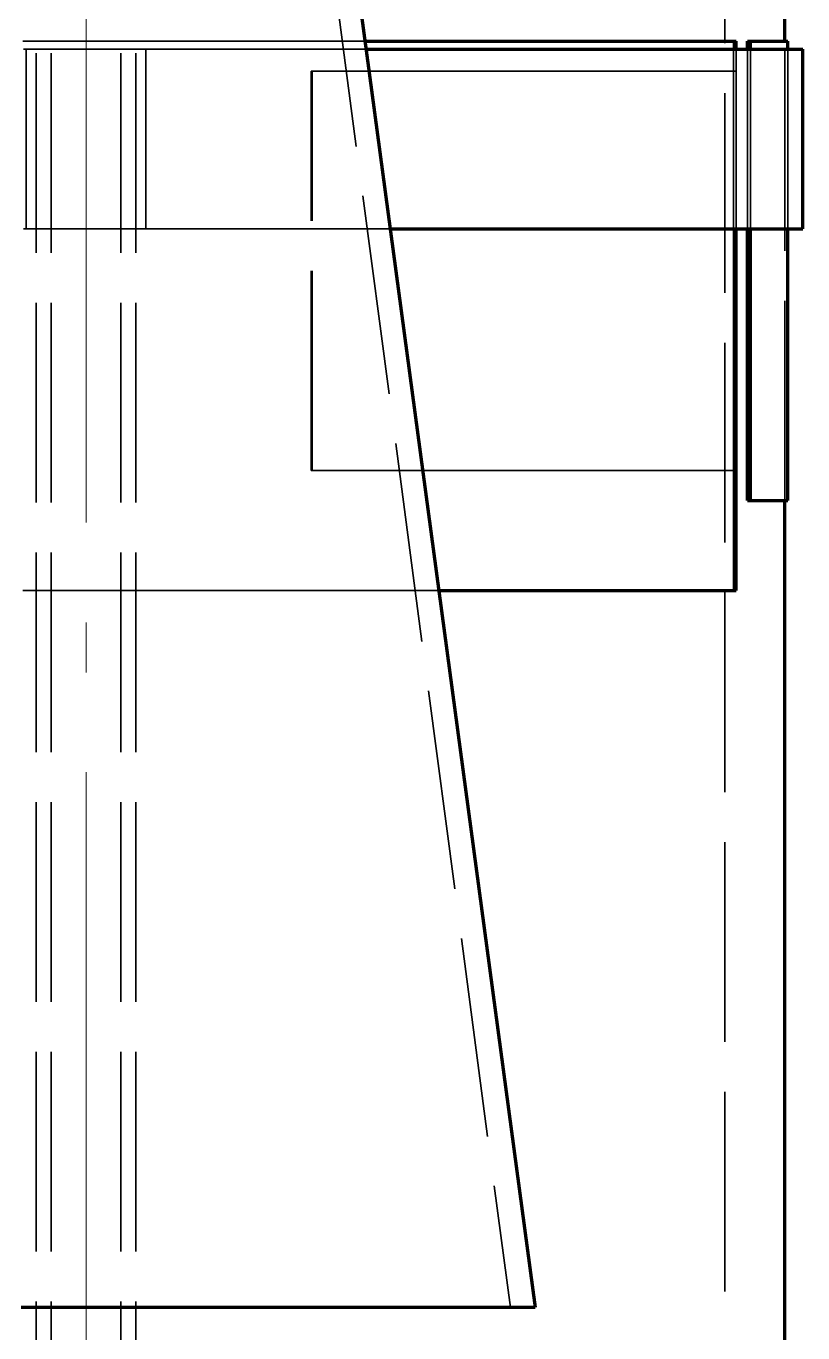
# Model space of a CAD drawing. Header units: millimetres. Extents: x 0 to 2208, y 0 to 420.
# Drawn here: x 191.93 to 207.49, y 127.17 to 153.34 of the extents above; entities that cross this region are included whole.
import ezdxf

# ---------------------------------------------------------------- set-up
doc = ezdxf.new("R2010")
doc.units = ezdxf.units.MM
doc.linetypes.add('IRAM-E-TRAZOS', pattern=[5, 4, -1])
doc.linetypes.add('IRAM-F-TRAZO-PUNTO', pattern=[20, 15, -2, 1, -2])
for name, color, linetype, lineweight in [('01-VISIBLE', 7, 'CONTINUOUS', 70), ('02-OCULTA', 4, 'IRAM-E-TRAZOS', 35), ('03-EJE', 1, 'IRAM-F-TRAZO-PUNTO', 18)]:
    doc.layers.add(name, color=color, linetype=linetype, lineweight=lineweight)

msp = doc.modelspace()

# ---------------------------------------------------------------- linework, layer by layer
at = {"layer": '01-VISIBLE'}
for p, q in [((195.262, 178.68), (202.127, 127.68)), ((207.127, 153.042), (207.127, 153.642)), ((206.154, 152.88), (206.154, 153.042)), ((206.378, 153.042), (206.435, 153.042)), ((206.378, 152.88), (206.378, 153.042)), ((206.435, 152.88), (206.435, 153.042)), ((207.187, 152.88), (207.187, 153.042)), ((207.487, 149.28), (207.487, 152.88)), ((206.154, 142.042), (206.154, 149.28)), ((206.378, 143.842), (206.378, 149.28)), ((206.435, 143.842), (206.435, 149.28)), ((207.187, 143.842), (207.187, 149.28)), ((206.378, 143.842), (206.435, 143.842)), ((207.127, 118), (207.127, 143.842))]:
    msp.add_line(p, q, dxfattribs=at)
for points in [[(198.713, 153.042), (198.813, 153.042), (198.914, 153.042), (199.015, 153.042), (199.115, 153.042), (199.216, 153.042), (199.316, 153.042), (199.417, 153.042), (199.517, 153.042), (199.618, 153.042), (199.718, 153.042), (199.819, 153.042), (199.92, 153.042), (200.02, 153.042), (200.121, 153.042), (200.221, 153.042), (200.322, 153.042), (200.422, 153.042), (200.523, 153.042), (200.623, 153.042), (200.724, 153.042), (200.825, 153.042), (200.925, 153.042), (201.026, 153.042), (201.126, 153.042), (201.227, 153.042), (201.327, 153.042), (201.428, 153.042), (201.528, 153.042), (201.629, 153.042), (201.73, 153.042), (201.83, 153.042), (201.931, 153.042), (202.031, 153.042), (202.132, 153.042), (202.232, 153.042), (202.333, 153.042), (202.433, 153.042), (202.534, 153.042), (202.635, 153.042), (202.735, 153.042), (202.836, 153.042), (202.936, 153.042), (203.037, 153.042), (203.137, 153.042), (203.238, 153.042), (203.338, 153.042), (203.439, 153.042), (203.54, 153.042), (203.64, 153.042), (203.741, 153.042), (203.841, 153.042), (203.942, 153.042), (204.042, 153.042), (204.143, 153.042), (204.243, 153.042), (204.344, 153.042), (204.445, 153.042), (204.545, 153.042), (204.646, 153.042), (204.746, 153.042), (204.847, 153.042), (204.947, 153.042), (205.048, 153.042), (205.148, 153.042), (205.249, 153.042), (205.35, 153.042), (205.45, 153.042), (205.551, 153.042), (205.651, 153.042), (205.752, 153.042), (205.852, 153.042), (205.953, 153.042), (206.053, 153.042), (206.154, 153.042)], [(198.735, 152.88), (198.835, 152.88), (198.936, 152.88), (199.036, 152.88), (199.137, 152.88), (199.238, 152.88), (199.338, 152.88), (199.439, 152.88), (199.54, 152.88), (199.64, 152.88), (199.741, 152.88), (199.841, 152.88), (199.942, 152.88), (200.043, 152.88), (200.143, 152.88), (200.244, 152.88), (200.344, 152.88), (200.445, 152.88), (200.546, 152.88), (200.646, 152.88), (200.747, 152.88), (200.847, 152.88), (200.948, 152.88), (201.049, 152.88), (201.149, 152.88), (201.25, 152.88), (201.35, 152.88), (201.451, 152.88), (201.552, 152.88), (201.652, 152.88), (201.753, 152.88), (201.853, 152.88), (201.954, 152.88), (202.055, 152.88), (202.155, 152.88), (202.256, 152.88), (202.356, 152.88), (202.457, 152.88), (202.558, 152.88), (202.658, 152.88), (202.759, 152.88), (202.859, 152.88), (202.96, 152.88), (203.061, 152.88), (203.161, 152.88), (203.262, 152.88), (203.362, 152.88), (203.463, 152.88), (203.564, 152.88), (203.664, 152.88), (203.765, 152.88), (203.865, 152.88), (203.966, 152.88), (204.067, 152.88), (204.167, 152.88), (204.268, 152.88), (204.368, 152.88), (204.469, 152.88), (204.57, 152.88), (204.67, 152.88), (204.771, 152.88), (204.871, 152.88), (204.972, 152.88), (205.073, 152.88), (205.173, 152.88), (205.274, 152.88), (205.374, 152.88), (205.475, 152.88), (205.576, 152.88), (205.676, 152.88), (205.777, 152.88), (205.877, 152.88), (205.978, 152.88), (206.079, 152.88), (206.179, 152.88), (206.28, 152.88), (206.38, 152.88), (206.481, 152.88), (206.582, 152.88), (206.682, 152.88), (206.783, 152.88), (206.883, 152.88), (206.984, 152.88), (207.085, 152.88), (207.185, 152.88), (207.286, 152.88), (207.386, 152.88), (207.487, 152.88)], [(206.435, 153.042), (206.542, 153.042), (206.65, 153.042), (206.757, 153.042), (206.865, 153.042), (206.972, 153.042), (207.08, 153.042), (207.187, 153.042)], [(199.219, 149.28), (199.32, 149.28), (199.421, 149.28), (199.522, 149.28), (199.623, 149.28), (199.723, 149.28), (199.824, 149.28), (199.925, 149.28), (200.026, 149.28), (200.127, 149.28), (200.228, 149.28), (200.328, 149.28), (200.429, 149.28), (200.53, 149.28), (200.631, 149.28), (200.732, 149.28), (200.833, 149.28), (200.933, 149.28), (201.034, 149.28), (201.135, 149.28), (201.236, 149.28), (201.337, 149.28), (201.437, 149.28), (201.538, 149.28), (201.639, 149.28), (201.74, 149.28), (201.841, 149.28), (201.942, 149.28), (202.042, 149.28), (202.143, 149.28), (202.244, 149.28), (202.345, 149.28), (202.446, 149.28), (202.547, 149.28), (202.647, 149.28), (202.748, 149.28), (202.849, 149.28), (202.95, 149.28), (203.051, 149.28), (203.152, 149.28), (203.252, 149.28), (203.353, 149.28), (203.454, 149.28), (203.555, 149.28), (203.656, 149.28), (203.756, 149.28), (203.857, 149.28), (203.958, 149.28), (204.059, 149.28), (204.16, 149.28), (204.261, 149.28), (204.361, 149.28), (204.462, 149.28), (204.563, 149.28), (204.664, 149.28), (204.765, 149.28), (204.866, 149.28), (204.966, 149.28), (205.067, 149.28), (205.168, 149.28), (205.269, 149.28), (205.37, 149.28), (205.47, 149.28), (205.571, 149.28), (205.672, 149.28), (205.773, 149.28), (205.874, 149.28), (205.975, 149.28), (206.075, 149.28), (206.176, 149.28), (206.277, 149.28), (206.378, 149.28), (206.479, 149.28), (206.58, 149.28), (206.68, 149.28), (206.781, 149.28), (206.882, 149.28), (206.983, 149.28), (207.084, 149.28), (207.185, 149.28), (207.285, 149.28), (207.386, 149.28), (207.487, 149.28)], [(206.435, 143.842), (206.542, 143.842), (206.65, 143.842), (206.757, 143.842), (206.865, 143.842), (206.972, 143.842), (207.08, 143.842), (207.187, 143.842)], [(200.194, 142.042), (200.295, 142.042), (200.396, 142.042), (200.497, 142.042), (200.598, 142.042), (200.699, 142.042), (200.8, 142.042), (200.901, 142.042), (201.002, 142.042), (201.103, 142.042), (201.204, 142.042), (201.305, 142.042), (201.406, 142.042), (201.507, 142.042), (201.608, 142.042), (201.709, 142.042), (201.81, 142.042), (201.911, 142.042), (202.012, 142.042), (202.113, 142.042), (202.214, 142.042), (202.315, 142.042), (202.416, 142.042), (202.517, 142.042), (202.618, 142.042), (202.719, 142.042), (202.82, 142.042), (202.921, 142.042), (203.022, 142.042), (203.123, 142.042), (203.224, 142.042), (203.325, 142.042), (203.426, 142.042), (203.527, 142.042), (203.628, 142.042), (203.729, 142.042), (203.83, 142.042), (203.931, 142.042), (204.033, 142.042), (204.134, 142.042), (204.235, 142.042), (204.336, 142.042), (204.437, 142.042), (204.538, 142.042), (204.639, 142.042), (204.74, 142.042), (204.841, 142.042), (204.942, 142.042), (205.043, 142.042), (205.144, 142.042), (205.245, 142.042), (205.346, 142.042), (205.447, 142.042), (205.548, 142.042), (205.649, 142.042), (205.75, 142.042), (205.851, 142.042), (205.952, 142.042), (206.053, 142.042), (206.154, 142.042)], [(193.127, 127.68), (193.027, 127.68), (192.927, 127.68), (192.827, 127.68), (192.727, 127.68), (192.627, 127.68), (192.527, 127.68), (192.427, 127.68), (192.327, 127.68), (192.227, 127.68), (192.127, 127.68), (192.027, 127.68), (191.927, 127.68), (191.827, 127.68)], [(202.127, 127.68), (202.026, 127.68), (201.925, 127.68), (201.824, 127.68), (201.723, 127.68), (201.621, 127.68), (201.52, 127.68), (201.419, 127.68), (201.318, 127.68), (201.217, 127.68), (201.116, 127.68), (201.015, 127.68), (200.914, 127.68), (200.812, 127.68), (200.711, 127.68), (200.61, 127.68), (200.509, 127.68), (200.408, 127.68), (200.307, 127.68), (200.206, 127.68), (200.105, 127.68), (200.003, 127.68), (199.902, 127.68), (199.801, 127.68), (199.7, 127.68), (199.599, 127.68), (199.498, 127.68), (199.397, 127.68), (199.296, 127.68), (199.194, 127.68), (199.093, 127.68), (198.992, 127.68), (198.891, 127.68), (198.79, 127.68), (198.689, 127.68), (198.588, 127.68), (198.487, 127.68), (198.385, 127.68), (198.284, 127.68), (198.183, 127.68), (198.082, 127.68), (197.981, 127.68), (197.88, 127.68), (197.779, 127.68), (197.678, 127.68), (197.576, 127.68), (197.475, 127.68), (197.374, 127.68), (197.273, 127.68), (197.172, 127.68), (197.071, 127.68), (196.97, 127.68), (196.869, 127.68), (196.767, 127.68), (196.666, 127.68), (196.565, 127.68), (196.464, 127.68), (196.363, 127.68), (196.262, 127.68), (196.161, 127.68), (196.06, 127.68), (195.958, 127.68), (195.857, 127.68), (195.756, 127.68), (195.655, 127.68), (195.554, 127.68), (195.453, 127.68), (195.352, 127.68), (195.251, 127.68), (195.149, 127.68), (195.048, 127.68), (194.947, 127.68), (194.846, 127.68), (194.745, 127.68), (194.644, 127.68), (194.543, 127.68), (194.442, 127.68), (194.34, 127.68), (194.239, 127.68), (194.138, 127.68), (194.037, 127.68), (193.936, 127.68), (193.835, 127.68), (193.734, 127.68), (193.633, 127.68), (193.531, 127.68), (193.43, 127.68), (193.329, 127.68), (193.228, 127.68), (193.127, 127.68)]]:
    msp.add_lwpolyline(points, dxfattribs=at)
at = {"layer": '02-OCULTA'}
for p, q in [((192.127, 108.8), (192.127, 238.116)), ((192.427, 108.8), (192.427, 238.116)), ((193.827, 108.8), (193.827, 238.116)), ((194.127, 108.8), (194.127, 238.116)), ((205.927, 118), (205.927, 228.3)), ((194.727, 179.68), (201.627, 127.68)), ((191.927, 149.28), (191.927, 152.88)), ((191.927, 149.28), (191.927, 152.88)), ((194.327, 149.28), (194.327, 152.88)), ((194.327, 149.28), (194.327, 152.88)), ((206.098, 153.042), (206.154, 153.042)), ((206.098, 142.042), (206.098, 153.042)), ((206.154, 149.28), (206.154, 152.88)), ((206.378, 153.042), (206.435, 153.042)), ((206.378, 143.842), (206.378, 153.042)), ((206.378, 149.28), (206.378, 152.88)), ((206.435, 143.842), (206.435, 153.042)), ((206.435, 149.28), (206.435, 152.88)), ((207.127, 143.842), (207.127, 153.042)), ((207.127, 143.842), (207.127, 153.042)), ((207.187, 149.28), (207.187, 152.88)), ((207.187, 149.28), (207.187, 152.88)), ((197.636, 152.442), (197.656, 152.442)), ((197.636, 144.442), (197.636, 152.442)), ((197.656, 144.442), (197.656, 152.442)), ((206.098, 152.442), (206.154, 152.442)), ((206.098, 144.442), (206.098, 152.442)), ((206.154, 144.442), (206.154, 152.442)), ((197.636, 144.442), (197.656, 144.442)), ((206.098, 144.442), (206.154, 144.442)), ((206.378, 143.842), (206.435, 143.842)), ((206.098, 142.042), (206.154, 142.042))]:
    msp.add_line(p, q, dxfattribs=at)
for points in [[(191.862, 153.042), (191.963, 153.042), (192.063, 153.042), (192.163, 153.042), (192.263, 153.042), (192.364, 153.042), (192.464, 153.042), (192.564, 153.042), (192.664, 153.042), (192.765, 153.042), (192.865, 153.042), (192.965, 153.042), (193.065, 153.042), (193.166, 153.042), (193.266, 153.042), (193.366, 153.042), (193.466, 153.042), (193.567, 153.042), (193.667, 153.042), (193.767, 153.042), (193.867, 153.042), (193.968, 153.042), (194.068, 153.042), (194.168, 153.042), (194.268, 153.042), (194.369, 153.042), (194.469, 153.042), (194.569, 153.042), (194.669, 153.042), (194.77, 153.042), (194.87, 153.042), (194.97, 153.042), (195.07, 153.042), (195.171, 153.042), (195.271, 153.042), (195.371, 153.042), (195.471, 153.042), (195.572, 153.042), (195.672, 153.042), (195.772, 153.042), (195.872, 153.042), (195.973, 153.042), (196.073, 153.042), (196.173, 153.042), (196.273, 153.042), (196.374, 153.042), (196.474, 153.042), (196.574, 153.042), (196.674, 153.042), (196.775, 153.042), (196.875, 153.042), (196.975, 153.042), (197.076, 153.042), (197.176, 153.042), (197.276, 153.042), (197.376, 153.042), (197.477, 153.042), (197.577, 153.042), (197.677, 153.042), (197.777, 153.042), (197.878, 153.042), (197.978, 153.042), (198.078, 153.042), (198.178, 153.042), (198.279, 153.042), (198.379, 153.042), (198.479, 153.042), (198.579, 153.042), (198.68, 153.042), (198.78, 153.042), (198.88, 153.042), (198.98, 153.042), (199.081, 153.042), (199.181, 153.042), (199.281, 153.042), (199.381, 153.042), (199.482, 153.042), (199.582, 153.042), (199.682, 153.042), (199.782, 153.042), (199.883, 153.042), (199.983, 153.042), (200.083, 153.042), (200.183, 153.042), (200.284, 153.042), (200.384, 153.042), (200.484, 153.042), (200.584, 153.042), (200.685, 153.042), (200.785, 153.042), (200.885, 153.042), (200.985, 153.042), (201.086, 153.042), (201.186, 153.042), (201.286, 153.042), (201.386, 153.042), (201.487, 153.042), (201.587, 153.042), (201.687, 153.042), (201.787, 153.042), (201.888, 153.042), (201.988, 153.042), (202.088, 153.042), (202.188, 153.042), (202.289, 153.042), (202.389, 153.042), (202.489, 153.042), (202.59, 153.042), (202.69, 153.042), (202.79, 153.042), (202.89, 153.042), (202.991, 153.042), (203.091, 153.042), (203.191, 153.042), (203.291, 153.042), (203.392, 153.042), (203.492, 153.042), (203.592, 153.042), (203.692, 153.042), (203.793, 153.042), (203.893, 153.042), (203.993, 153.042), (204.093, 153.042), (204.194, 153.042), (204.294, 153.042), (204.394, 153.042), (204.494, 153.042), (204.595, 153.042), (204.695, 153.042), (204.795, 153.042), (204.895, 153.042), (204.996, 153.042), (205.096, 153.042), (205.196, 153.042), (205.296, 153.042), (205.397, 153.042), (205.497, 153.042), (205.597, 153.042), (205.697, 153.042), (205.798, 153.042), (205.898, 153.042), (205.998, 153.042), (206.098, 153.042)], [(191.869, 153.042), (191.97, 153.042), (192.07, 153.042), (192.171, 153.042), (192.272, 153.042), (192.372, 153.042), (192.473, 153.042), (192.573, 153.042), (192.674, 153.042), (192.775, 153.042), (192.875, 153.042), (192.976, 153.042), (193.077, 153.042), (193.177, 153.042), (193.278, 153.042), (193.379, 153.042), (193.479, 153.042), (193.58, 153.042), (193.681, 153.042), (193.781, 153.042), (193.882, 153.042), (193.982, 153.042), (194.083, 153.042), (194.184, 153.042), (194.284, 153.042), (194.385, 153.042), (194.486, 153.042), (194.586, 153.042), (194.687, 153.042), (194.788, 153.042), (194.888, 153.042), (194.989, 153.042), (195.09, 153.042), (195.19, 153.042), (195.291, 153.042), (195.392, 153.042), (195.492, 153.042), (195.593, 153.042), (195.693, 153.042), (195.794, 153.042), (195.895, 153.042), (195.995, 153.042), (196.096, 153.042), (196.197, 153.042), (196.297, 153.042), (196.398, 153.042), (196.499, 153.042), (196.599, 153.042), (196.7, 153.042), (196.801, 153.042), (196.901, 153.042), (197.002, 153.042), (197.103, 153.042), (197.203, 153.042), (197.304, 153.042), (197.404, 153.042), (197.505, 153.042), (197.606, 153.042), (197.706, 153.042), (197.807, 153.042), (197.908, 153.042), (198.008, 153.042), (198.109, 153.042), (198.21, 153.042), (198.31, 153.042), (198.411, 153.042), (198.512, 153.042), (198.612, 153.042), (198.713, 153.042)], [(207.187, 152.88), (207.087, 152.88), (206.987, 152.88), (206.887, 152.88), (206.787, 152.88), (206.687, 152.88), (206.587, 152.88), (206.487, 152.88), (206.386, 152.88), (206.286, 152.88), (206.186, 152.88), (206.086, 152.88), (205.986, 152.88), (205.886, 152.88), (205.786, 152.88), (205.686, 152.88), (205.586, 152.88), (205.486, 152.88), (205.386, 152.88), (205.286, 152.88), (205.186, 152.88), (205.086, 152.88), (204.985, 152.88), (204.885, 152.88), (204.785, 152.88), (204.685, 152.88), (204.585, 152.88), (204.485, 152.88), (204.385, 152.88), (204.285, 152.88), (204.185, 152.88), (204.085, 152.88), (203.985, 152.88), (203.885, 152.88), (203.785, 152.88), (203.685, 152.88), (203.584, 152.88), (203.484, 152.88), (203.384, 152.88), (203.284, 152.88), (203.184, 152.88), (203.084, 152.88), (202.984, 152.88), (202.884, 152.88), (202.784, 152.88), (202.684, 152.88), (202.584, 152.88), (202.484, 152.88), (202.384, 152.88), (202.284, 152.88), (202.183, 152.88), (202.083, 152.88), (201.983, 152.88), (201.883, 152.88), (201.783, 152.88), (201.683, 152.88), (201.583, 152.88), (201.483, 152.88), (201.383, 152.88), (201.283, 152.88), (201.183, 152.88), (201.083, 152.88), (200.983, 152.88), (200.883, 152.88), (200.782, 152.88), (200.682, 152.88), (200.582, 152.88), (200.482, 152.88), (200.382, 152.88), (200.282, 152.88), (200.182, 152.88), (200.082, 152.88), (199.982, 152.88), (199.882, 152.88), (199.782, 152.88), (199.682, 152.88), (199.582, 152.88), (199.482, 152.88), (199.381, 152.88), (199.281, 152.88), (199.181, 152.88), (199.081, 152.88), (198.981, 152.88), (198.881, 152.88), (198.781, 152.88), (198.681, 152.88), (198.581, 152.88), (198.481, 152.88), (198.381, 152.88), (198.281, 152.88), (198.181, 152.88), (198.081, 152.88), (197.98, 152.88), (197.88, 152.88), (197.78, 152.88), (197.68, 152.88), (197.58, 152.88), (197.48, 152.88), (197.38, 152.88), (197.28, 152.88), (197.18, 152.88), (197.08, 152.88), (196.98, 152.88), (196.88, 152.88), (196.78, 152.88), (196.68, 152.88), (196.579, 152.88), (196.479, 152.88), (196.379, 152.88), (196.279, 152.88), (196.179, 152.88), (196.079, 152.88), (195.979, 152.88), (195.879, 152.88), (195.779, 152.88), (195.679, 152.88), (195.579, 152.88), (195.479, 152.88), (195.379, 152.88), (195.279, 152.88), (195.178, 152.88), (195.078, 152.88), (194.978, 152.88), (194.878, 152.88), (194.778, 152.88), (194.678, 152.88), (194.578, 152.88), (194.478, 152.88), (194.378, 152.88), (194.278, 152.88), (194.178, 152.88), (194.078, 152.88), (193.978, 152.88), (193.878, 152.88), (193.777, 152.88), (193.677, 152.88), (193.577, 152.88), (193.477, 152.88), (193.377, 152.88), (193.277, 152.88), (193.177, 152.88), (193.077, 152.88), (192.977, 152.88), (192.877, 152.88), (192.777, 152.88), (192.677, 152.88), (192.577, 152.88), (192.477, 152.88), (192.376, 152.88), (192.276, 152.88), (192.176, 152.88), (192.076, 152.88), (191.976, 152.88), (191.876, 152.88)], [(193.127, 152.88), (193.027, 152.88), (192.926, 152.88), (192.826, 152.88), (192.725, 152.88), (192.625, 152.88), (192.524, 152.88), (192.424, 152.88), (192.324, 152.88), (192.223, 152.88), (192.123, 152.88), (192.022, 152.88), (191.922, 152.88)], [(191.922, 152.88), (192.022, 152.88), (192.123, 152.88), (192.223, 152.88), (192.324, 152.88), (192.424, 152.88), (192.524, 152.88), (192.625, 152.88), (192.725, 152.88), (192.826, 152.88), (192.926, 152.88), (193.027, 152.88), (193.127, 152.88)], [(191.927, 152.88), (192.031, 152.88), (192.136, 152.88), (192.24, 152.88), (192.344, 152.88), (192.449, 152.88), (192.553, 152.88), (192.657, 152.88), (192.762, 152.88), (192.866, 152.88), (192.97, 152.88), (193.075, 152.88), (193.179, 152.88), (193.284, 152.88), (193.388, 152.88), (193.492, 152.88), (193.597, 152.88), (193.701, 152.88), (193.805, 152.88), (193.91, 152.88), (194.014, 152.88), (194.118, 152.88), (194.223, 152.88), (194.327, 152.88)], [(207.487, 152.88), (207.387, 152.88), (207.286, 152.88), (207.186, 152.88), (207.085, 152.88), (206.985, 152.88), (206.884, 152.88), (206.784, 152.88), (206.684, 152.88), (206.583, 152.88), (206.483, 152.88), (206.382, 152.88), (206.282, 152.88), (206.182, 152.88), (206.081, 152.88), (205.981, 152.88), (205.88, 152.88), (205.78, 152.88), (205.679, 152.88), (205.579, 152.88), (205.479, 152.88), (205.378, 152.88), (205.278, 152.88), (205.177, 152.88), (205.077, 152.88), (204.977, 152.88), (204.876, 152.88), (204.776, 152.88), (204.675, 152.88), (204.575, 152.88), (204.474, 152.88), (204.374, 152.88), (204.274, 152.88), (204.173, 152.88), (204.073, 152.88), (203.972, 152.88), (203.872, 152.88), (203.771, 152.88), (203.671, 152.88), (203.571, 152.88), (203.47, 152.88), (203.37, 152.88), (203.269, 152.88), (203.169, 152.88), (203.069, 152.88), (202.968, 152.88), (202.868, 152.88), (202.767, 152.88), (202.667, 152.88), (202.566, 152.88), (202.466, 152.88), (202.366, 152.88), (202.265, 152.88), (202.165, 152.88), (202.064, 152.88), (201.964, 152.88), (201.864, 152.88), (201.763, 152.88), (201.663, 152.88), (201.562, 152.88), (201.462, 152.88), (201.361, 152.88), (201.261, 152.88), (201.161, 152.88), (201.06, 152.88), (200.96, 152.88), (200.859, 152.88), (200.759, 152.88), (200.658, 152.88), (200.558, 152.88), (200.458, 152.88), (200.357, 152.88), (200.257, 152.88), (200.156, 152.88), (200.056, 152.88), (199.956, 152.88), (199.855, 152.88), (199.755, 152.88), (199.654, 152.88), (199.554, 152.88), (199.453, 152.88), (199.353, 152.88), (199.253, 152.88), (199.152, 152.88), (199.052, 152.88), (198.951, 152.88), (198.851, 152.88), (198.75, 152.88), (198.65, 152.88), (198.55, 152.88), (198.449, 152.88), (198.349, 152.88), (198.248, 152.88), (198.148, 152.88), (198.048, 152.88), (197.947, 152.88), (197.847, 152.88), (197.746, 152.88), (197.646, 152.88), (197.545, 152.88), (197.445, 152.88), (197.345, 152.88), (197.244, 152.88), (197.144, 152.88), (197.043, 152.88), (196.943, 152.88), (196.843, 152.88), (196.742, 152.88), (196.642, 152.88), (196.541, 152.88), (196.441, 152.88), (196.34, 152.88), (196.24, 152.88), (196.14, 152.88), (196.039, 152.88), (195.939, 152.88), (195.838, 152.88), (195.738, 152.88), (195.637, 152.88), (195.537, 152.88), (195.437, 152.88), (195.336, 152.88), (195.236, 152.88), (195.135, 152.88), (195.035, 152.88), (194.935, 152.88), (194.834, 152.88), (194.734, 152.88), (194.633, 152.88), (194.533, 152.88), (194.432, 152.88), (194.332, 152.88), (194.232, 152.88), (194.131, 152.88), (194.031, 152.88), (193.93, 152.88), (193.83, 152.88), (193.73, 152.88), (193.629, 152.88), (193.529, 152.88), (193.428, 152.88), (193.328, 152.88), (193.227, 152.88), (193.127, 152.88)], [(193.127, 152.88), (193.227, 152.88), (193.328, 152.88), (193.428, 152.88), (193.529, 152.88), (193.629, 152.88), (193.73, 152.88), (193.83, 152.88), (193.93, 152.88), (194.031, 152.88), (194.131, 152.88), (194.232, 152.88), (194.332, 152.88), (194.433, 152.88), (194.533, 152.88), (194.633, 152.88), (194.734, 152.88), (194.834, 152.88), (194.935, 152.88), (195.035, 152.88), (195.136, 152.88), (195.236, 152.88), (195.336, 152.88), (195.437, 152.88), (195.537, 152.88), (195.638, 152.88), (195.738, 152.88), (195.839, 152.88), (195.939, 152.88), (196.039, 152.88), (196.14, 152.88), (196.24, 152.88), (196.341, 152.88), (196.441, 152.88), (196.542, 152.88), (196.642, 152.88), (196.742, 152.88), (196.843, 152.88), (196.943, 152.88), (197.044, 152.88), (197.144, 152.88), (197.245, 152.88), (197.345, 152.88), (197.445, 152.88), (197.546, 152.88), (197.646, 152.88), (197.747, 152.88), (197.847, 152.88), (197.948, 152.88), (198.048, 152.88), (198.148, 152.88), (198.249, 152.88), (198.349, 152.88), (198.45, 152.88), (198.55, 152.88), (198.651, 152.88), (198.751, 152.88), (198.851, 152.88), (198.952, 152.88), (199.052, 152.88), (199.153, 152.88), (199.253, 152.88), (199.354, 152.88), (199.454, 152.88), (199.554, 152.88), (199.655, 152.88), (199.755, 152.88), (199.856, 152.88), (199.956, 152.88), (200.057, 152.88), (200.157, 152.88), (200.257, 152.88), (200.358, 152.88), (200.458, 152.88), (200.559, 152.88), (200.659, 152.88), (200.76, 152.88), (200.86, 152.88), (200.96, 152.88), (201.061, 152.88), (201.161, 152.88), (201.262, 152.88), (201.362, 152.88), (201.463, 152.88), (201.563, 152.88), (201.663, 152.88), (201.764, 152.88), (201.864, 152.88), (201.965, 152.88), (202.065, 152.88), (202.166, 152.88), (202.266, 152.88), (202.366, 152.88), (202.467, 152.88), (202.567, 152.88), (202.668, 152.88), (202.768, 152.88), (202.869, 152.88), (202.969, 152.88), (203.069, 152.88), (203.17, 152.88), (203.27, 152.88), (203.371, 152.88), (203.471, 152.88), (203.572, 152.88), (203.672, 152.88), (203.772, 152.88), (203.873, 152.88), (203.973, 152.88), (204.074, 152.88), (204.174, 152.88), (204.275, 152.88), (204.375, 152.88), (204.475, 152.88), (204.576, 152.88), (204.676, 152.88), (204.777, 152.88), (204.877, 152.88), (204.978, 152.88), (205.078, 152.88), (205.178, 152.88), (205.279, 152.88), (205.379, 152.88), (205.48, 152.88), (205.58, 152.88), (205.681, 152.88), (205.781, 152.88), (205.881, 152.88), (205.982, 152.88), (206.082, 152.88), (206.183, 152.88), (206.283, 152.88), (206.384, 152.88), (206.484, 152.88), (206.584, 152.88), (206.685, 152.88), (206.785, 152.88), (206.886, 152.88), (206.986, 152.88), (207.087, 152.88), (207.187, 152.88)], [(194.327, 152.88), (194.427, 152.88), (194.527, 152.88), (194.628, 152.88), (194.728, 152.88), (194.828, 152.88), (194.928, 152.88), (195.028, 152.88), (195.128, 152.88), (195.229, 152.88), (195.329, 152.88), (195.429, 152.88), (195.529, 152.88), (195.629, 152.88), (195.729, 152.88), (195.83, 152.88), (195.93, 152.88), (196.03, 152.88), (196.13, 152.88), (196.23, 152.88), (196.33, 152.88), (196.431, 152.88), (196.531, 152.88), (196.631, 152.88), (196.731, 152.88), (196.831, 152.88), (196.932, 152.88), (197.032, 152.88), (197.132, 152.88), (197.232, 152.88), (197.332, 152.88), (197.432, 152.88), (197.533, 152.88), (197.633, 152.88), (197.733, 152.88), (197.833, 152.88), (197.933, 152.88), (198.033, 152.88), (198.134, 152.88), (198.234, 152.88), (198.334, 152.88), (198.434, 152.88), (198.534, 152.88), (198.635, 152.88), (198.735, 152.88)], [(206.378, 153.042), (206.485, 153.042), (206.592, 153.042), (206.699, 153.042), (206.806, 153.042), (206.913, 153.042), (207.02, 153.042), (207.127, 153.042)], [(207.127, 153.042), (207.02, 153.042), (206.913, 153.042), (206.806, 153.042), (206.699, 153.042), (206.592, 153.042), (206.485, 153.042), (206.378, 153.042)], [(207.187, 153.042), (207.08, 153.042), (206.972, 153.042), (206.865, 153.042), (206.757, 153.042), (206.65, 153.042), (206.542, 153.042), (206.435, 153.042)], [(206.098, 152.442), (205.998, 152.442), (205.897, 152.442), (205.796, 152.442), (205.695, 152.442), (205.595, 152.442), (205.494, 152.442), (205.393, 152.442), (205.293, 152.442), (205.192, 152.442), (205.091, 152.442), (204.99, 152.442), (204.89, 152.442), (204.789, 152.442), (204.688, 152.442), (204.587, 152.442), (204.487, 152.442), (204.386, 152.442), (204.285, 152.442), (204.184, 152.442), (204.084, 152.442), (203.983, 152.442), (203.882, 152.442), (203.781, 152.442), (203.681, 152.442), (203.58, 152.442), (203.479, 152.442), (203.378, 152.442), (203.278, 152.442), (203.177, 152.442), (203.076, 152.442), (202.975, 152.442), (202.875, 152.442), (202.774, 152.442), (202.673, 152.442), (202.573, 152.442), (202.472, 152.442), (202.371, 152.442), (202.27, 152.442), (202.17, 152.442), (202.069, 152.442), (201.968, 152.442), (201.867, 152.442), (201.767, 152.442), (201.666, 152.442), (201.565, 152.442), (201.464, 152.442), (201.364, 152.442), (201.263, 152.442), (201.162, 152.442), (201.061, 152.442), (200.961, 152.442), (200.86, 152.442), (200.759, 152.442), (200.658, 152.442), (200.558, 152.442), (200.457, 152.442), (200.356, 152.442), (200.256, 152.442), (200.155, 152.442), (200.054, 152.442), (199.953, 152.442), (199.853, 152.442), (199.752, 152.442), (199.651, 152.442), (199.55, 152.442), (199.45, 152.442), (199.349, 152.442), (199.248, 152.442), (199.147, 152.442), (199.047, 152.442), (198.946, 152.442), (198.845, 152.442), (198.744, 152.442), (198.644, 152.442), (198.543, 152.442), (198.442, 152.442), (198.341, 152.442), (198.241, 152.442), (198.14, 152.442), (198.039, 152.442), (197.939, 152.442), (197.838, 152.442), (197.737, 152.442), (197.636, 152.442)], [(206.154, 152.442), (206.053, 152.442), (205.952, 152.442), (205.85, 152.442), (205.749, 152.442), (205.648, 152.442), (205.547, 152.442), (205.446, 152.442), (205.345, 152.442), (205.243, 152.442), (205.142, 152.442), (205.041, 152.442), (204.94, 152.442), (204.839, 152.442), (204.738, 152.442), (204.636, 152.442), (204.535, 152.442), (204.434, 152.442), (204.333, 152.442), (204.232, 152.442), (204.131, 152.442), (204.029, 152.442), (203.928, 152.442), (203.827, 152.442), (203.726, 152.442), (203.625, 152.442), (203.524, 152.442), (203.422, 152.442), (203.321, 152.442), (203.22, 152.442), (203.119, 152.442), (203.018, 152.442), (202.917, 152.442), (202.815, 152.442), (202.714, 152.442), (202.613, 152.442), (202.512, 152.442), (202.411, 152.442), (202.31, 152.442), (202.208, 152.442), (202.107, 152.442), (202.006, 152.442), (201.905, 152.442), (201.804, 152.442), (201.702, 152.442), (201.601, 152.442), (201.5, 152.442), (201.399, 152.442), (201.298, 152.442), (201.197, 152.442), (201.095, 152.442), (200.994, 152.442), (200.893, 152.442), (200.792, 152.442), (200.691, 152.442), (200.59, 152.442), (200.488, 152.442), (200.387, 152.442), (200.286, 152.442), (200.185, 152.442), (200.084, 152.442), (199.983, 152.442), (199.881, 152.442), (199.78, 152.442), (199.679, 152.442), (199.578, 152.442), (199.477, 152.442), (199.376, 152.442), (199.274, 152.442), (199.173, 152.442), (199.072, 152.442), (198.971, 152.442), (198.87, 152.442), (198.769, 152.442), (198.667, 152.442), (198.566, 152.442), (198.465, 152.442), (198.364, 152.442), (198.263, 152.442), (198.161, 152.442), (198.06, 152.442), (197.959, 152.442), (197.858, 152.442), (197.757, 152.442), (197.656, 152.442)], [(191.876, 149.28), (191.976, 149.28), (192.076, 149.28), (192.176, 149.28), (192.276, 149.28), (192.376, 149.28), (192.477, 149.28), (192.577, 149.28), (192.677, 149.28), (192.777, 149.28), (192.877, 149.28), (192.977, 149.28), (193.077, 149.28), (193.177, 149.28), (193.277, 149.28), (193.377, 149.28), (193.477, 149.28), (193.577, 149.28), (193.677, 149.28), (193.777, 149.28), (193.878, 149.28), (193.978, 149.28), (194.078, 149.28), (194.178, 149.28), (194.278, 149.28), (194.378, 149.28), (194.478, 149.28), (194.578, 149.28), (194.678, 149.28), (194.778, 149.28), (194.878, 149.28), (194.978, 149.28), (195.078, 149.28), (195.178, 149.28), (195.279, 149.28), (195.379, 149.28), (195.479, 149.28), (195.579, 149.28), (195.679, 149.28), (195.779, 149.28), (195.879, 149.28), (195.979, 149.28), (196.079, 149.28), (196.179, 149.28), (196.279, 149.28), (196.379, 149.28), (196.479, 149.28), (196.579, 149.28), (196.68, 149.28), (196.78, 149.28), (196.88, 149.28), (196.98, 149.28), (197.08, 149.28), (197.18, 149.28), (197.28, 149.28), (197.38, 149.28), (197.48, 149.28), (197.58, 149.28), (197.68, 149.28), (197.78, 149.28), (197.88, 149.28), (197.98, 149.28), (198.081, 149.28), (198.181, 149.28), (198.281, 149.28), (198.381, 149.28), (198.481, 149.28), (198.581, 149.28), (198.681, 149.28), (198.781, 149.28), (198.881, 149.28), (198.981, 149.28), (199.081, 149.28), (199.181, 149.28), (199.281, 149.28), (199.381, 149.28), (199.482, 149.28), (199.582, 149.28), (199.682, 149.28), (199.782, 149.28), (199.882, 149.28), (199.982, 149.28), (200.082, 149.28), (200.182, 149.28), (200.282, 149.28), (200.382, 149.28), (200.482, 149.28), (200.582, 149.28), (200.682, 149.28), (200.782, 149.28), (200.883, 149.28), (200.983, 149.28), (201.083, 149.28), (201.183, 149.28), (201.283, 149.28), (201.383, 149.28), (201.483, 149.28), (201.583, 149.28), (201.683, 149.28), (201.783, 149.28), (201.883, 149.28), (201.983, 149.28), (202.083, 149.28), (202.183, 149.28), (202.284, 149.28), (202.384, 149.28), (202.484, 149.28), (202.584, 149.28), (202.684, 149.28), (202.784, 149.28), (202.884, 149.28), (202.984, 149.28), (203.084, 149.28), (203.184, 149.28), (203.284, 149.28), (203.384, 149.28), (203.484, 149.28), (203.584, 149.28), (203.685, 149.28), (203.785, 149.28), (203.885, 149.28), (203.985, 149.28), (204.085, 149.28), (204.185, 149.28), (204.285, 149.28), (204.385, 149.28), (204.485, 149.28), (204.585, 149.28), (204.685, 149.28), (204.785, 149.28), (204.885, 149.28), (204.985, 149.28), (205.086, 149.28), (205.186, 149.28), (205.286, 149.28), (205.386, 149.28), (205.486, 149.28), (205.586, 149.28), (205.686, 149.28), (205.786, 149.28), (205.886, 149.28), (205.986, 149.28), (206.086, 149.28), (206.186, 149.28), (206.286, 149.28), (206.386, 149.28), (206.487, 149.28), (206.587, 149.28), (206.687, 149.28), (206.787, 149.28), (206.887, 149.28), (206.987, 149.28), (207.087, 149.28), (207.187, 149.28)], [(193.127, 149.28), (193.027, 149.28), (192.926, 149.28), (192.826, 149.28), (192.725, 149.28), (192.625, 149.28), (192.524, 149.28), (192.424, 149.28), (192.324, 149.28), (192.223, 149.28), (192.123, 149.28), (192.022, 149.28), (191.922, 149.28)], [(193.127, 149.28), (193.027, 149.28), (192.926, 149.28), (192.826, 149.28), (192.725, 149.28), (192.625, 149.28), (192.524, 149.28), (192.424, 149.28), (192.324, 149.28), (192.223, 149.28), (192.123, 149.28), (192.022, 149.28), (191.922, 149.28)], [(194.327, 149.28), (194.223, 149.28), (194.118, 149.28), (194.014, 149.28), (193.91, 149.28), (193.805, 149.28), (193.701, 149.28), (193.597, 149.28), (193.492, 149.28), (193.388, 149.28), (193.284, 149.28), (193.179, 149.28), (193.075, 149.28), (192.97, 149.28), (192.866, 149.28), (192.762, 149.28), (192.657, 149.28), (192.553, 149.28), (192.449, 149.28), (192.344, 149.28), (192.24, 149.28), (192.136, 149.28), (192.031, 149.28), (191.927, 149.28)], [(207.487, 149.28), (207.387, 149.28), (207.286, 149.28), (207.186, 149.28), (207.085, 149.28), (206.985, 149.28), (206.884, 149.28), (206.784, 149.28), (206.684, 149.28), (206.583, 149.28), (206.483, 149.28), (206.382, 149.28), (206.282, 149.28), (206.182, 149.28), (206.081, 149.28), (205.981, 149.28), (205.88, 149.28), (205.78, 149.28), (205.679, 149.28), (205.579, 149.28), (205.479, 149.28), (205.378, 149.28), (205.278, 149.28), (205.177, 149.28), (205.077, 149.28), (204.977, 149.28), (204.876, 149.28), (204.776, 149.28), (204.675, 149.28), (204.575, 149.28), (204.474, 149.28), (204.374, 149.28), (204.274, 149.28), (204.173, 149.28), (204.073, 149.28), (203.972, 149.28), (203.872, 149.28), (203.771, 149.28), (203.671, 149.28), (203.571, 149.28), (203.47, 149.28), (203.37, 149.28), (203.269, 149.28), (203.169, 149.28), (203.069, 149.28), (202.968, 149.28), (202.868, 149.28), (202.767, 149.28), (202.667, 149.28), (202.566, 149.28), (202.466, 149.28), (202.366, 149.28), (202.265, 149.28), (202.165, 149.28), (202.064, 149.28), (201.964, 149.28), (201.864, 149.28), (201.763, 149.28), (201.663, 149.28), (201.562, 149.28), (201.462, 149.28), (201.361, 149.28), (201.261, 149.28), (201.161, 149.28), (201.06, 149.28), (200.96, 149.28), (200.859, 149.28), (200.759, 149.28), (200.658, 149.28), (200.558, 149.28), (200.458, 149.28), (200.357, 149.28), (200.257, 149.28), (200.156, 149.28), (200.056, 149.28), (199.956, 149.28), (199.855, 149.28), (199.755, 149.28), (199.654, 149.28), (199.554, 149.28), (199.453, 149.28), (199.353, 149.28), (199.253, 149.28), (199.152, 149.28), (199.052, 149.28), (198.951, 149.28), (198.851, 149.28), (198.75, 149.28), (198.65, 149.28), (198.55, 149.28), (198.449, 149.28), (198.349, 149.28), (198.248, 149.28), (198.148, 149.28), (198.048, 149.28), (197.947, 149.28), (197.847, 149.28), (197.746, 149.28), (197.646, 149.28), (197.545, 149.28), (197.445, 149.28), (197.345, 149.28), (197.244, 149.28), (197.144, 149.28), (197.043, 149.28), (196.943, 149.28), (196.843, 149.28), (196.742, 149.28), (196.642, 149.28), (196.541, 149.28), (196.441, 149.28), (196.34, 149.28), (196.24, 149.28), (196.14, 149.28), (196.039, 149.28), (195.939, 149.28), (195.838, 149.28), (195.738, 149.28), (195.637, 149.28), (195.537, 149.28), (195.437, 149.28), (195.336, 149.28), (195.236, 149.28), (195.135, 149.28), (195.035, 149.28), (194.935, 149.28), (194.834, 149.28), (194.734, 149.28), (194.633, 149.28), (194.533, 149.28), (194.432, 149.28), (194.332, 149.28), (194.232, 149.28), (194.131, 149.28), (194.031, 149.28), (193.93, 149.28), (193.83, 149.28), (193.73, 149.28), (193.629, 149.28), (193.529, 149.28), (193.428, 149.28), (193.328, 149.28), (193.227, 149.28), (193.127, 149.28)], [(207.187, 149.28), (207.087, 149.28), (206.986, 149.28), (206.886, 149.28), (206.785, 149.28), (206.685, 149.28), (206.584, 149.28), (206.484, 149.28), (206.384, 149.28), (206.283, 149.28), (206.183, 149.28), (206.082, 149.28), (205.982, 149.28), (205.881, 149.28), (205.781, 149.28), (205.681, 149.28), (205.58, 149.28), (205.48, 149.28), (205.379, 149.28), (205.279, 149.28), (205.178, 149.28), (205.078, 149.28), (204.978, 149.28), (204.877, 149.28), (204.777, 149.28), (204.676, 149.28), (204.576, 149.28), (204.475, 149.28), (204.375, 149.28), (204.275, 149.28), (204.174, 149.28), (204.074, 149.28), (203.973, 149.28), (203.873, 149.28), (203.772, 149.28), (203.672, 149.28), (203.572, 149.28), (203.471, 149.28), (203.371, 149.28), (203.27, 149.28), (203.17, 149.28), (203.069, 149.28), (202.969, 149.28), (202.869, 149.28), (202.768, 149.28), (202.668, 149.28), (202.567, 149.28), (202.467, 149.28), (202.366, 149.28), (202.266, 149.28), (202.166, 149.28), (202.065, 149.28), (201.965, 149.28), (201.864, 149.28), (201.764, 149.28), (201.663, 149.28), (201.563, 149.28), (201.463, 149.28), (201.362, 149.28), (201.262, 149.28), (201.161, 149.28), (201.061, 149.28), (200.96, 149.28), (200.86, 149.28), (200.76, 149.28), (200.659, 149.28), (200.559, 149.28), (200.458, 149.28), (200.358, 149.28), (200.257, 149.28), (200.157, 149.28), (200.057, 149.28), (199.956, 149.28), (199.856, 149.28), (199.755, 149.28), (199.655, 149.28), (199.554, 149.28), (199.454, 149.28), (199.354, 149.28), (199.253, 149.28), (199.153, 149.28), (199.052, 149.28), (198.952, 149.28), (198.851, 149.28), (198.751, 149.28), (198.651, 149.28), (198.55, 149.28), (198.45, 149.28), (198.349, 149.28), (198.249, 149.28), (198.148, 149.28), (198.048, 149.28), (197.948, 149.28), (197.847, 149.28), (197.747, 149.28), (197.646, 149.28), (197.546, 149.28), (197.445, 149.28), (197.345, 149.28), (197.245, 149.28), (197.144, 149.28), (197.044, 149.28), (196.943, 149.28), (196.843, 149.28), (196.742, 149.28), (196.642, 149.28), (196.542, 149.28), (196.441, 149.28), (196.341, 149.28), (196.24, 149.28), (196.14, 149.28), (196.039, 149.28), (195.939, 149.28), (195.839, 149.28), (195.738, 149.28), (195.638, 149.28), (195.537, 149.28), (195.437, 149.28), (195.336, 149.28), (195.236, 149.28), (195.136, 149.28), (195.035, 149.28), (194.935, 149.28), (194.834, 149.28), (194.734, 149.28), (194.633, 149.28), (194.533, 149.28), (194.433, 149.28), (194.332, 149.28), (194.232, 149.28), (194.131, 149.28), (194.031, 149.28), (193.93, 149.28), (193.83, 149.28), (193.73, 149.28), (193.629, 149.28), (193.529, 149.28), (193.428, 149.28), (193.328, 149.28), (193.227, 149.28), (193.127, 149.28)], [(194.327, 149.28), (194.429, 149.28), (194.531, 149.28), (194.633, 149.28), (194.735, 149.28), (194.837, 149.28), (194.939, 149.28), (195.04, 149.28), (195.142, 149.28), (195.244, 149.28), (195.346, 149.28), (195.448, 149.28), (195.55, 149.28), (195.652, 149.28), (195.754, 149.28), (195.856, 149.28), (195.958, 149.28), (196.06, 149.28), (196.162, 149.28), (196.264, 149.28), (196.365, 149.28), (196.467, 149.28), (196.569, 149.28), (196.671, 149.28), (196.773, 149.28), (196.875, 149.28), (196.977, 149.28), (197.079, 149.28), (197.181, 149.28), (197.283, 149.28), (197.385, 149.28), (197.487, 149.28), (197.589, 149.28), (197.69, 149.28), (197.792, 149.28), (197.894, 149.28), (197.996, 149.28), (198.098, 149.28), (198.2, 149.28), (198.302, 149.28), (198.404, 149.28), (198.506, 149.28), (198.608, 149.28), (198.71, 149.28), (198.812, 149.28), (198.914, 149.28), (199.015, 149.28), (199.117, 149.28), (199.219, 149.28)], [(206.098, 144.442), (205.998, 144.442), (205.897, 144.442), (205.796, 144.442), (205.695, 144.442), (205.595, 144.442), (205.494, 144.442), (205.393, 144.442), (205.293, 144.442), (205.192, 144.442), (205.091, 144.442), (204.99, 144.442), (204.89, 144.442), (204.789, 144.442), (204.688, 144.442), (204.587, 144.442), (204.487, 144.442), (204.386, 144.442), (204.285, 144.442), (204.184, 144.442), (204.084, 144.442), (203.983, 144.442), (203.882, 144.442), (203.781, 144.442), (203.681, 144.442), (203.58, 144.442), (203.479, 144.442), (203.378, 144.442), (203.278, 144.442), (203.177, 144.442), (203.076, 144.442), (202.975, 144.442), (202.875, 144.442), (202.774, 144.442), (202.673, 144.442), (202.573, 144.442), (202.472, 144.442), (202.371, 144.442), (202.27, 144.442), (202.17, 144.442), (202.069, 144.442), (201.968, 144.442), (201.867, 144.442), (201.767, 144.442), (201.666, 144.442), (201.565, 144.442), (201.464, 144.442), (201.364, 144.442), (201.263, 144.442), (201.162, 144.442), (201.061, 144.442), (200.961, 144.442), (200.86, 144.442), (200.759, 144.442), (200.658, 144.442), (200.558, 144.442), (200.457, 144.442), (200.356, 144.442), (200.256, 144.442), (200.155, 144.442), (200.054, 144.442), (199.953, 144.442), (199.853, 144.442), (199.752, 144.442), (199.651, 144.442), (199.55, 144.442), (199.45, 144.442), (199.349, 144.442), (199.248, 144.442), (199.147, 144.442), (199.047, 144.442), (198.946, 144.442), (198.845, 144.442), (198.744, 144.442), (198.644, 144.442), (198.543, 144.442), (198.442, 144.442), (198.341, 144.442), (198.241, 144.442), (198.14, 144.442), (198.039, 144.442), (197.939, 144.442), (197.838, 144.442), (197.737, 144.442), (197.636, 144.442)], [(206.154, 144.442), (206.053, 144.442), (205.952, 144.442), (205.85, 144.442), (205.749, 144.442), (205.648, 144.442), (205.547, 144.442), (205.446, 144.442), (205.345, 144.442), (205.243, 144.442), (205.142, 144.442), (205.041, 144.442), (204.94, 144.442), (204.839, 144.442), (204.738, 144.442), (204.636, 144.442), (204.535, 144.442), (204.434, 144.442), (204.333, 144.442), (204.232, 144.442), (204.131, 144.442), (204.029, 144.442), (203.928, 144.442), (203.827, 144.442), (203.726, 144.442), (203.625, 144.442), (203.524, 144.442), (203.422, 144.442), (203.321, 144.442), (203.22, 144.442), (203.119, 144.442), (203.018, 144.442), (202.917, 144.442), (202.815, 144.442), (202.714, 144.442), (202.613, 144.442), (202.512, 144.442), (202.411, 144.442), (202.31, 144.442), (202.208, 144.442), (202.107, 144.442), (202.006, 144.442), (201.905, 144.442), (201.804, 144.442), (201.702, 144.442), (201.601, 144.442), (201.5, 144.442), (201.399, 144.442), (201.298, 144.442), (201.197, 144.442), (201.095, 144.442), (200.994, 144.442), (200.893, 144.442), (200.792, 144.442), (200.691, 144.442), (200.59, 144.442), (200.488, 144.442), (200.387, 144.442), (200.286, 144.442), (200.185, 144.442), (200.084, 144.442), (199.983, 144.442), (199.881, 144.442), (199.78, 144.442), (199.679, 144.442), (199.578, 144.442), (199.477, 144.442), (199.376, 144.442), (199.274, 144.442), (199.173, 144.442), (199.072, 144.442), (198.971, 144.442), (198.87, 144.442), (198.769, 144.442), (198.667, 144.442), (198.566, 144.442), (198.465, 144.442), (198.364, 144.442), (198.263, 144.442), (198.161, 144.442), (198.06, 144.442), (197.959, 144.442), (197.858, 144.442), (197.757, 144.442), (197.656, 144.442)], [(206.378, 143.842), (206.485, 143.842), (206.592, 143.842), (206.699, 143.842), (206.806, 143.842), (206.913, 143.842), (207.02, 143.842), (207.127, 143.842)], [(207.127, 143.842), (207.02, 143.842), (206.913, 143.842), (206.806, 143.842), (206.699, 143.842), (206.592, 143.842), (206.485, 143.842), (206.378, 143.842)], [(207.187, 143.842), (207.08, 143.842), (206.972, 143.842), (206.865, 143.842), (206.757, 143.842), (206.65, 143.842), (206.542, 143.842), (206.435, 143.842)], [(191.862, 142.042), (191.963, 142.042), (192.063, 142.042), (192.163, 142.042), (192.263, 142.042), (192.364, 142.042), (192.464, 142.042), (192.564, 142.042), (192.664, 142.042), (192.765, 142.042), (192.865, 142.042), (192.965, 142.042), (193.065, 142.042), (193.166, 142.042), (193.266, 142.042), (193.366, 142.042), (193.466, 142.042), (193.567, 142.042), (193.667, 142.042), (193.767, 142.042), (193.867, 142.042), (193.968, 142.042), (194.068, 142.042), (194.168, 142.042), (194.268, 142.042), (194.369, 142.042), (194.469, 142.042), (194.569, 142.042), (194.669, 142.042), (194.77, 142.042), (194.87, 142.042), (194.97, 142.042), (195.07, 142.042), (195.171, 142.042), (195.271, 142.042), (195.371, 142.042), (195.471, 142.042), (195.572, 142.042), (195.672, 142.042), (195.772, 142.042), (195.872, 142.042), (195.973, 142.042), (196.073, 142.042), (196.173, 142.042), (196.273, 142.042), (196.374, 142.042), (196.474, 142.042), (196.574, 142.042), (196.674, 142.042), (196.775, 142.042), (196.875, 142.042), (196.975, 142.042), (197.076, 142.042), (197.176, 142.042), (197.276, 142.042), (197.376, 142.042), (197.477, 142.042), (197.577, 142.042), (197.677, 142.042), (197.777, 142.042), (197.878, 142.042), (197.978, 142.042), (198.078, 142.042), (198.178, 142.042), (198.279, 142.042), (198.379, 142.042), (198.479, 142.042), (198.579, 142.042), (198.68, 142.042), (198.78, 142.042), (198.88, 142.042), (198.98, 142.042), (199.081, 142.042), (199.181, 142.042), (199.281, 142.042), (199.381, 142.042), (199.482, 142.042), (199.582, 142.042), (199.682, 142.042), (199.782, 142.042), (199.883, 142.042), (199.983, 142.042), (200.083, 142.042), (200.183, 142.042), (200.284, 142.042), (200.384, 142.042), (200.484, 142.042), (200.584, 142.042), (200.685, 142.042), (200.785, 142.042), (200.885, 142.042), (200.985, 142.042), (201.086, 142.042), (201.186, 142.042), (201.286, 142.042), (201.386, 142.042), (201.487, 142.042), (201.587, 142.042), (201.687, 142.042), (201.787, 142.042), (201.888, 142.042), (201.988, 142.042), (202.088, 142.042), (202.188, 142.042), (202.289, 142.042), (202.389, 142.042), (202.489, 142.042), (202.59, 142.042), (202.69, 142.042), (202.79, 142.042), (202.89, 142.042), (202.991, 142.042), (203.091, 142.042), (203.191, 142.042), (203.291, 142.042), (203.392, 142.042), (203.492, 142.042), (203.592, 142.042), (203.692, 142.042), (203.793, 142.042), (203.893, 142.042), (203.993, 142.042), (204.093, 142.042), (204.194, 142.042), (204.294, 142.042), (204.394, 142.042), (204.494, 142.042), (204.595, 142.042), (204.695, 142.042), (204.795, 142.042), (204.895, 142.042), (204.996, 142.042), (205.096, 142.042), (205.196, 142.042), (205.296, 142.042), (205.397, 142.042), (205.497, 142.042), (205.597, 142.042), (205.697, 142.042), (205.798, 142.042), (205.898, 142.042), (205.998, 142.042), (206.098, 142.042)], [(191.874, 142.042), (191.974, 142.042), (192.075, 142.042), (192.175, 142.042), (192.275, 142.042), (192.375, 142.042), (192.475, 142.042), (192.576, 142.042), (192.676, 142.042), (192.776, 142.042), (192.876, 142.042), (192.977, 142.042), (193.077, 142.042), (193.177, 142.042), (193.277, 142.042), (193.378, 142.042), (193.478, 142.042), (193.578, 142.042), (193.678, 142.042), (193.779, 142.042), (193.879, 142.042), (193.979, 142.042), (194.079, 142.042), (194.179, 142.042), (194.28, 142.042), (194.38, 142.042), (194.48, 142.042), (194.58, 142.042), (194.681, 142.042), (194.781, 142.042), (194.881, 142.042), (194.981, 142.042), (195.082, 142.042), (195.182, 142.042), (195.282, 142.042), (195.382, 142.042), (195.483, 142.042), (195.583, 142.042), (195.683, 142.042), (195.783, 142.042), (195.883, 142.042), (195.984, 142.042), (196.084, 142.042), (196.184, 142.042), (196.284, 142.042), (196.385, 142.042), (196.485, 142.042), (196.585, 142.042), (196.685, 142.042), (196.786, 142.042), (196.886, 142.042), (196.986, 142.042), (197.086, 142.042), (197.187, 142.042), (197.287, 142.042), (197.387, 142.042), (197.487, 142.042), (197.587, 142.042), (197.688, 142.042), (197.788, 142.042), (197.888, 142.042), (197.988, 142.042), (198.089, 142.042), (198.189, 142.042), (198.289, 142.042), (198.389, 142.042), (198.49, 142.042), (198.59, 142.042), (198.69, 142.042), (198.79, 142.042), (198.891, 142.042), (198.991, 142.042), (199.091, 142.042), (199.191, 142.042), (199.292, 142.042), (199.392, 142.042), (199.492, 142.042), (199.592, 142.042), (199.692, 142.042), (199.793, 142.042), (199.893, 142.042), (199.993, 142.042), (200.093, 142.042), (200.194, 142.042)], [(191.827, 127.68), (191.927, 127.68), (192.027, 127.68), (192.127, 127.68), (192.227, 127.68), (192.327, 127.68), (192.427, 127.68), (192.527, 127.68), (192.627, 127.68), (192.727, 127.68), (192.827, 127.68), (192.927, 127.68), (193.027, 127.68), (193.127, 127.68), (193.227, 127.68), (193.327, 127.68), (193.427, 127.68), (193.527, 127.68), (193.627, 127.68), (193.727, 127.68), (193.827, 127.68), (193.927, 127.68), (194.027, 127.68), (194.127, 127.68), (194.227, 127.68), (194.327, 127.68), (194.427, 127.68), (194.527, 127.68), (194.627, 127.68), (194.727, 127.68), (194.827, 127.68), (194.927, 127.68), (195.027, 127.68), (195.127, 127.68), (195.227, 127.68), (195.327, 127.68), (195.427, 127.68), (195.527, 127.68), (195.627, 127.68), (195.727, 127.68), (195.827, 127.68), (195.927, 127.68), (196.027, 127.68), (196.127, 127.68), (196.227, 127.68), (196.327, 127.68), (196.427, 127.68), (196.527, 127.68), (196.627, 127.68), (196.727, 127.68), (196.827, 127.68), (196.927, 127.68), (197.027, 127.68), (197.127, 127.68), (197.227, 127.68), (197.327, 127.68), (197.427, 127.68), (197.527, 127.68), (197.627, 127.68), (197.727, 127.68), (197.827, 127.68), (197.927, 127.68), (198.027, 127.68), (198.127, 127.68), (198.227, 127.68), (198.327, 127.68), (198.427, 127.68), (198.527, 127.68), (198.627, 127.68), (198.727, 127.68), (198.827, 127.68), (198.927, 127.68), (199.027, 127.68), (199.127, 127.68), (199.227, 127.68), (199.327, 127.68), (199.427, 127.68), (199.527, 127.68), (199.627, 127.68), (199.727, 127.68), (199.827, 127.68), (199.927, 127.68), (200.027, 127.68), (200.127, 127.68), (200.227, 127.68), (200.327, 127.68), (200.427, 127.68), (200.527, 127.68), (200.627, 127.68), (200.727, 127.68), (200.827, 127.68), (200.927, 127.68), (201.027, 127.68), (201.127, 127.68), (201.227, 127.68), (201.327, 127.68), (201.427, 127.68), (201.527, 127.68), (201.627, 127.68), (201.727, 127.68), (201.827, 127.68), (201.927, 127.68), (202.027, 127.68), (202.127, 127.68)], [(193.127, 127.68), (193.027, 127.68), (192.927, 127.68), (192.827, 127.68), (192.727, 127.68), (192.627, 127.68), (192.527, 127.68), (192.427, 127.68), (192.327, 127.68), (192.227, 127.68), (192.127, 127.68), (192.027, 127.68), (191.927, 127.68), (191.827, 127.68)], [(191.827, 127.68), (191.927, 127.68), (192.027, 127.68), (192.127, 127.68), (192.227, 127.68), (192.327, 127.68), (192.427, 127.68), (192.527, 127.68), (192.627, 127.68), (192.727, 127.68), (192.827, 127.68), (192.927, 127.68), (193.027, 127.68), (193.127, 127.68), (193.227, 127.68), (193.327, 127.68), (193.427, 127.68), (193.527, 127.68), (193.627, 127.68), (193.727, 127.68), (193.827, 127.68), (193.927, 127.68), (194.027, 127.68), (194.127, 127.68), (194.227, 127.68), (194.327, 127.68), (194.427, 127.68), (194.527, 127.68), (194.627, 127.68), (194.727, 127.68), (194.827, 127.68), (194.927, 127.68), (195.027, 127.68), (195.127, 127.68), (195.227, 127.68), (195.327, 127.68), (195.427, 127.68), (195.527, 127.68), (195.627, 127.68), (195.727, 127.68), (195.827, 127.68), (195.927, 127.68), (196.027, 127.68), (196.127, 127.68), (196.227, 127.68), (196.327, 127.68), (196.427, 127.68), (196.527, 127.68), (196.627, 127.68), (196.727, 127.68), (196.827, 127.68), (196.927, 127.68), (197.027, 127.68), (197.127, 127.68), (197.227, 127.68), (197.327, 127.68), (197.427, 127.68), (197.527, 127.68), (197.627, 127.68), (197.727, 127.68), (197.827, 127.68), (197.927, 127.68), (198.027, 127.68), (198.127, 127.68), (198.227, 127.68), (198.327, 127.68), (198.427, 127.68), (198.527, 127.68), (198.627, 127.68), (198.727, 127.68), (198.827, 127.68), (198.927, 127.68), (199.027, 127.68), (199.127, 127.68), (199.227, 127.68), (199.327, 127.68), (199.427, 127.68), (199.527, 127.68), (199.627, 127.68), (199.727, 127.68), (199.827, 127.68), (199.927, 127.68), (200.027, 127.68), (200.127, 127.68), (200.227, 127.68), (200.327, 127.68), (200.427, 127.68), (200.527, 127.68), (200.627, 127.68), (200.727, 127.68), (200.827, 127.68), (200.927, 127.68), (201.027, 127.68), (201.127, 127.68), (201.227, 127.68), (201.327, 127.68), (201.427, 127.68), (201.527, 127.68), (201.627, 127.68)], [(201.627, 127.68), (201.527, 127.68), (201.427, 127.68), (201.327, 127.68), (201.227, 127.68), (201.127, 127.68), (201.027, 127.68), (200.927, 127.68), (200.827, 127.68), (200.727, 127.68), (200.627, 127.68), (200.527, 127.68), (200.427, 127.68), (200.327, 127.68), (200.227, 127.68), (200.127, 127.68), (200.027, 127.68), (199.927, 127.68), (199.827, 127.68), (199.727, 127.68), (199.627, 127.68), (199.527, 127.68), (199.427, 127.68), (199.327, 127.68), (199.227, 127.68), (199.127, 127.68), (199.027, 127.68), (198.927, 127.68), (198.827, 127.68), (198.727, 127.68), (198.627, 127.68), (198.527, 127.68), (198.427, 127.68), (198.327, 127.68), (198.227, 127.68), (198.127, 127.68), (198.027, 127.68), (197.927, 127.68), (197.827, 127.68), (197.727, 127.68), (197.627, 127.68), (197.527, 127.68), (197.427, 127.68), (197.327, 127.68), (197.227, 127.68), (197.127, 127.68), (197.027, 127.68), (196.927, 127.68), (196.827, 127.68), (196.727, 127.68), (196.627, 127.68), (196.527, 127.68), (196.427, 127.68), (196.327, 127.68), (196.227, 127.68), (196.127, 127.68), (196.027, 127.68), (195.927, 127.68), (195.827, 127.68), (195.727, 127.68), (195.627, 127.68), (195.527, 127.68), (195.427, 127.68), (195.327, 127.68), (195.227, 127.68), (195.127, 127.68), (195.027, 127.68), (194.927, 127.68), (194.827, 127.68), (194.727, 127.68), (194.627, 127.68), (194.527, 127.68), (194.427, 127.68), (194.327, 127.68), (194.227, 127.68), (194.127, 127.68), (194.027, 127.68), (193.927, 127.68), (193.827, 127.68), (193.727, 127.68), (193.627, 127.68), (193.527, 127.68), (193.427, 127.68), (193.327, 127.68), (193.227, 127.68), (193.127, 127.68)]]:
    msp.add_lwpolyline(points, dxfattribs=at)
at = {"layer": '03-EJE'}
msp.add_line((193.127, 103.4), (193.127, 249.918), dxfattribs=at)

doc.saveas('drawing.dxf')
